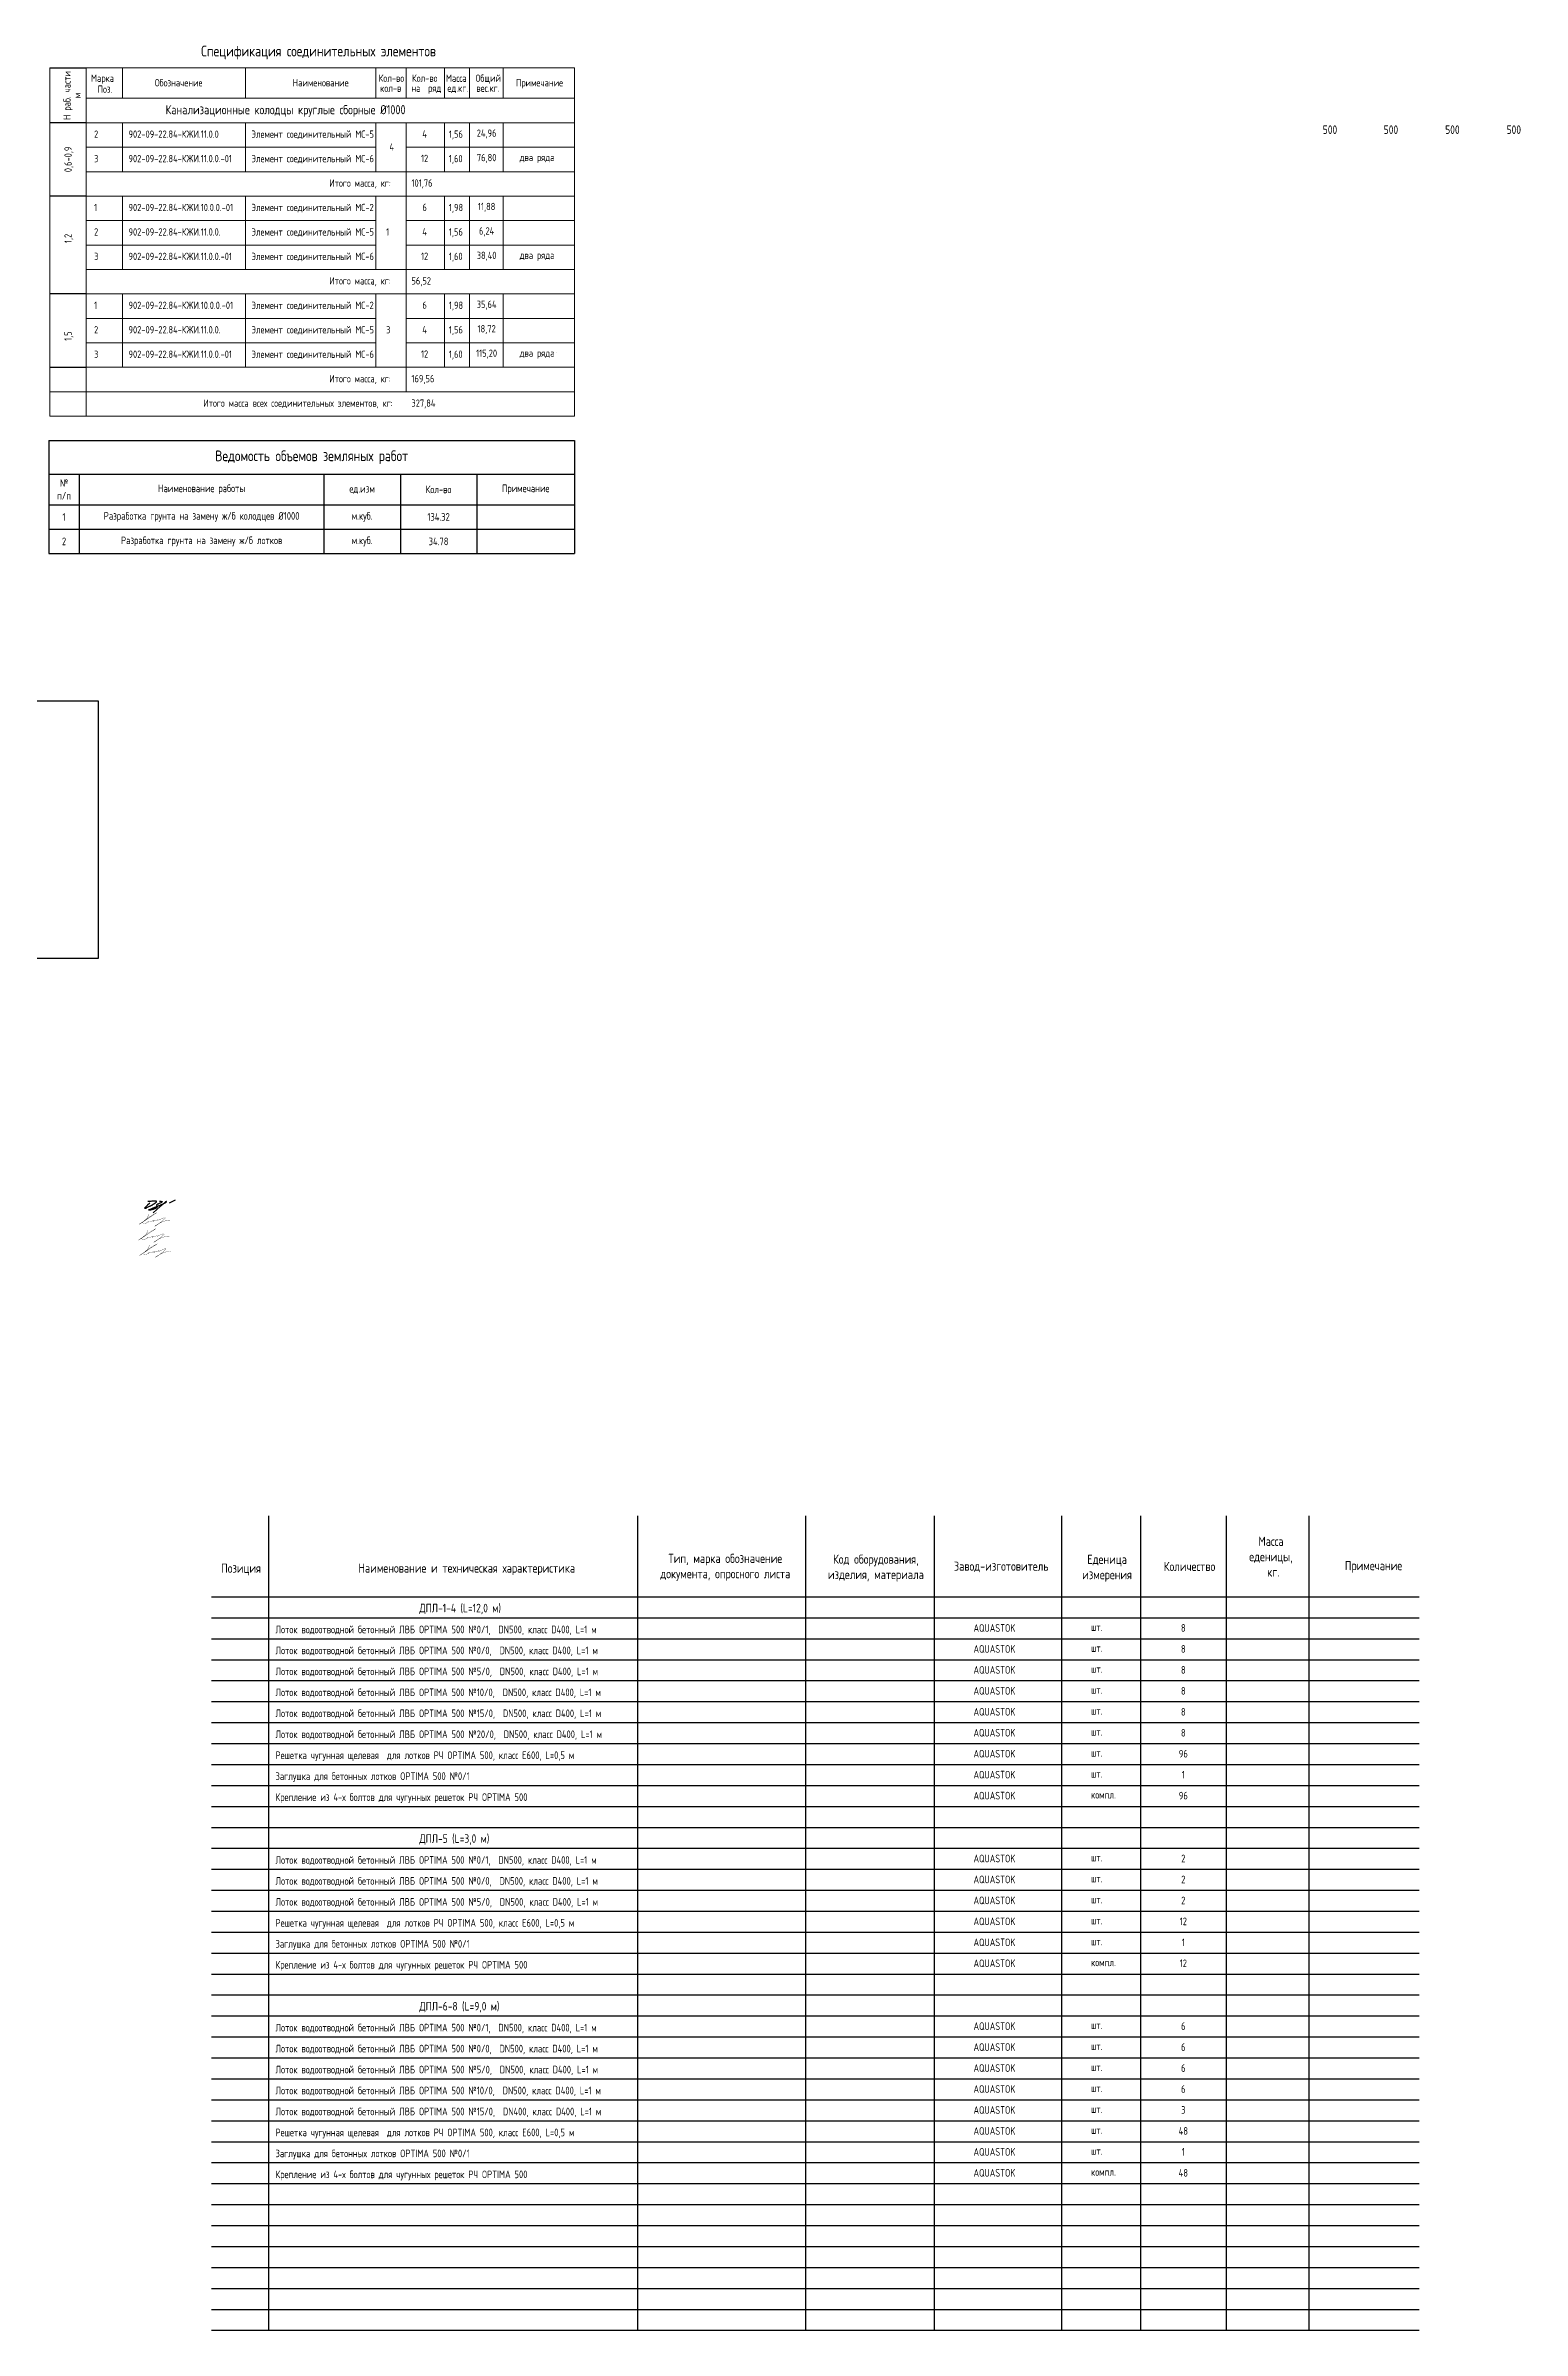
# Model space of a CAD drawing. Header units: millimetres. Extents: x 23457745 to 25202521, y 22218467 to 22861220.
# Drawn here: x 24424168 to 24472467, y 22747383 to 22822121 of the extents above; entities that cross this region are included whole.
import ezdxf
from ezdxf.enums import TextEntityAlignment as Align

# ---------------------------------------------------------------- set-up
doc = ezdxf.new("R2010")
doc.units = ezdxf.units.MM
for name, color, linetype, lineweight in [('Вода', 130, 'Continuous', 30), ('подпись', 7, 'Continuous', 25), ('проф-всп', 250, 'Continuous', 18), ('Труба профиль', 7, 'Continuous', 50)]:
    doc.layers.add(name, color=color, linetype=linetype, lineweight=lineweight)
doc.styles.add('GOST 2.304', font='GOST_type.ttf')
picture_1 = doc.add_image_def('image3.png', size_in_pixel=(812, 478))

# ---------------------------------------------------------------- blocks, each defined once
blk = doc.blocks.new('*T82')
at = {"color": 0, "linetype": 'ByBlock', "lineweight": -2, "transparency": 16777216}
for p, q in [((0, 0), (17200, 0)), ((0, 0), (0, -3701)), ((17200, 0), (17200, -3701)), ((0, -1100), (17200, -1100)), ((1000, -1100), (1000, -3701)), ((9000, -1100), (9000, -3701)), ((11500, -1100), (11500, -3701)), ((14000, -1100), (14000, -3701)), ((0, -2101), (17200, -2101)), ((0, -2901), (17200, -2901)), ((0, -3701), (17200, -3701))]:
    blk.add_line(p, q, dxfattribs=at)
at = {"color": 0, "transparency": 16777216, "attachment_point": 5, "style": 'GOST 2.304'}
for s, insert, char_height, width in [('Ведомость объемов земляных работ', (8600, -550), 350, 16900), ('№ п/п', (500, -1600), 250, 700), ('Наименование работы', (5000, -1600), 250, 7700), ('ед.изм', (10250, -1600), 250, 2200), ('Кол-во', (12750, -1600), 250, 2200), ('Примечание', (15600, -1600), 250, 2900), ('1', (500, -2501), 250, 700), ('Разработка грунта на замену ж/б колодцев %%C1000 ', (5000, -2501), 250, 7700), ('м.куб.', (10250, -2501), 250, 2200), ('134.32', (12750, -2501), 250, 2200), ('2', (500, -3301), 250, 700), ('Разработка грунта на замену ж/б лотков ', (5000, -3301), 250, 7700), ('м.куб.', (10250, -3301), 250, 2200), ('34.78', (12750, -3301), 250, 2200)]:
    blk.add_mtext(s, dxfattribs=dict(at, insert=insert, char_height=char_height, width=width))
blk = doc.blocks.new('Косов')
at = {"layer": 'подпись', "color": 5, "lineweight": 30, "const_width": 0.0751}
blk.add_lwpolyline([(0, 0), (-0.07, -0.19), (-0.14, -0.36), (-0.2, -0.51), (-0.26, -0.65), (-0.31, -0.77), (-0.36, -0.87), (-0.41, -0.97), (-0.46, -1.07), (-0.51, -1.16), (-0.56, -1.26), (-0.62, -1.35), (-0.69, -1.44), (-0.76, -1.54), (-0.85, -1.64), (-0.96, -1.74), (-1.09, -1.84), (-1.23, -1.95), (-1.39, -2.06), (-1.57, -2.18), (-1.75, -2.3), (-1.94, -2.42), (-2.13, -2.54), (-2.32, -2.66), (-2.5, -2.78), (-2.67, -2.89), (-2.82, -2.99), (-2.91, -3.07), (-2.94, -3.1), (-2.89, -3.08), (-2.73, -2.99), (-2.46, -2.82), (-2.05, -2.56), (-1.49, -2.2), (-0.83, -1.77), (-0.12, -1.3), (0.58, -0.83), (1.23, -0.4), (1.76, -0.03), (2.13, 0.23), (2.28, 0.36), (2.17, 0.32), (1.85, 0.15), (1.36, -0.14), (0.77, -0.5), (0.14, -0.91), (-0.49, -1.33), (-1.05, -1.73), (-1.5, -2.08), (-1.78, -2.36), (-1.91, -2.57), (-1.92, -2.71), (-1.83, -2.8), (-1.67, -2.85), (-1.46, -2.86), (-1.24, -2.84), (-1.02, -2.81), (-0.84, -2.77), (-0.68, -2.72), (-0.56, -2.67), (-0.46, -2.61), (-0.38, -2.56), (-0.33, -2.5), (-0.29, -2.46), (-0.26, -2.42), (-0.24, -2.38), (-0.23, -2.36), (-0.23, -2.35), (-0.23, -2.34), (-0.24, -2.34), (-0.24, -2.35), (-0.24, -2.36), (-0.25, -2.39), (-0.24, -2.42), (-0.24, -2.46), (-0.23, -2.49), (-0.22, -2.53), (-0.21, -2.56), (-0.2, -2.58), (-0.2, -2.59), (-0.2, -2.59), (-0.2, -2.57), (-0.21, -2.53), (-0.23, -2.49), (-0.24, -2.45), (-0.26, -2.4), (-0.27, -2.36), (-0.29, -2.33), (-0.29, -2.31), (-0.3, -2.31), (-0.29, -2.32), (-0.27, -2.34), (-0.23, -2.36), (-0.17, -2.38), (-0.08, -2.39), (0.03, -2.39), (0.18, -2.36), (0.37, -2.32), (0.58, -2.25), (0.8, -2.18), (1.01, -2.1), (1.21, -2.03), (1.38, -1.97), (1.51, -1.93), (1.58, -1.91), (1.58, -1.93), (1.53, -1.97), (1.45, -2.03), (1.36, -2.09), (1.27, -2.16), (1.21, -2.21), (1.18, -2.25), (1.23, -2.25), (1.34, -2.22), (1.52, -2.17), (1.74, -2.09), (1.98, -2.01), (2.23, -1.93), (2.45, -1.85), (2.64, -1.79), (2.77, -1.76), (2.83, -1.77), (2.83, -1.8), (2.8, -1.84), (2.75, -1.89), (2.71, -1.93), (2.7, -1.96), (2.73, -1.96), (2.83, -1.93), (3.02, -1.85), (3.27, -1.74), (3.56, -1.61), (3.88, -1.47), (4.2, -1.34), (4.49, -1.22), (4.73, -1.14), (4.9, -1.11), (4.99, -1.13), (4.99, -1.2), (4.93, -1.31), (4.8, -1.46), (4.63, -1.64), (4.41, -1.84), (4.17, -2.05), (3.92, -2.27), (3.65, -2.48), (3.39, -2.69), (3.13, -2.89), (2.88, -3.07), (2.64, -3.24), (2.43, -3.39), (2.23, -3.52), (2.07, -3.62), (1.94, -3.7), (1.84, -3.75), (1.79, -3.76), (1.79, -3.74), (1.85, -3.69), (1.97, -3.6), (2.16, -3.47), (2.42, -3.31), (2.75, -3.1), (3.16, -2.87), (3.62, -2.63), (4.14, -2.4), (4.7, -2.19), (5.28, -2.03), (5.89, -1.92), (6.5, -1.88)], dxfattribs=at)
blk = doc.blocks.new('Драничников')
at = {"layer": 'подпись', "color": 5, "lineweight": 30}
for points in [[(1.86, 1.95), (0.94, 1.14), (0.35, 0.58), (0.02, 0.22), (-0.09, 0.03), (-0.03, -0.03), (0.15, 0.02), (0.41, 0.12), (0.7, 0.26), (0.97, 0.39), (1.23, 0.51), (1.47, 0.63), (1.69, 0.74), (1.89, 0.84), (2.08, 0.94), (2.27, 1.04), (2.44, 1.13), (2.6, 1.22), (2.76, 1.31), (2.9, 1.39), (3.04, 1.48), (3.17, 1.56), (3.3, 1.64), (3.42, 1.71), (3.53, 1.78), (3.63, 1.86), (3.73, 1.92), (3.82, 1.99), (3.9, 2.05), (3.98, 2.11), (4.04, 2.17), (4.1, 2.22), (4.15, 2.26), (4.18, 2.3), (4.21, 2.34), (4.23, 2.37), (4.24, 2.4), (4.25, 2.42), (4.25, 2.45), (4.26, 2.47), (4.26, 2.49), (4.26, 2.51), (4.26, 2.53), (4.25, 2.55), (4.25, 2.56), (4.24, 2.58), (4.23, 2.59), (4.22, 2.6), (4.2, 2.61), (4.18, 2.62), (4.14, 2.62), (4.1, 2.63), (4.05, 2.63), (3.99, 2.63), (3.91, 2.63), (3.82, 2.63), (3.7, 2.63), (3.57, 2.63), (3.4, 2.63), (3.19, 2.63), (2.92, 2.61), (2.59, 2.59), (2.18, 2.56), (1.68, 2.52), (1.07, 2.47)], [(5.3, 2.57), (5.53, 2.57), (5.71, 2.57), (5.85, 2.57), (5.97, 2.56), (6.05, 2.56), (6.12, 2.56), (6.17, 2.55), (6.2, 2.55), (6.23, 2.54), (6.25, 2.53), (6.26, 2.52), (6.27, 2.5), (6.28, 2.49), (6.28, 2.47), (6.28, 2.45), (6.28, 2.44), (6.28, 2.41), (6.28, 2.39), (6.26, 2.36), (6.24, 2.33), (6.2, 2.29), (6.13, 2.24), (6.04, 2.18), (5.92, 2.12), (5.77, 2.04), (5.6, 1.95), (5.4, 1.85), (5.2, 1.75), (5.01, 1.66), (4.82, 1.56), (4.65, 1.47), (4.5, 1.4), (4.39, 1.33), (4.31, 1.28), (4.26, 1.24), (4.23, 1.2), (4.22, 1.17), (4.23, 1.15), (4.24, 1.13), (4.26, 1.11), (4.29, 1.1), (4.31, 1.08), (4.34, 1.06), (4.36, 1.04), (4.39, 1.02), (4.41, 1), (4.44, 0.97), (4.46, 0.94), (4.49, 0.9), (4.51, 0.86), (4.52, 0.81), (4.53, 0.76), (4.54, 0.71), (4.54, 0.66), (4.53, 0.6), (4.51, 0.54), (4.48, 0.48), (4.45, 0.41), (4.4, 0.35), (4.34, 0.29), (4.26, 0.22), (4.18, 0.15), (4.08, 0.09), (3.97, 0.03), (3.85, -0.04), (3.72, -0.1), (3.57, -0.16), (3.42, -0.22), (3.27, -0.28), (3.11, -0.33), (2.96, -0.38), (2.81, -0.43), (2.66, -0.47), (2.52, -0.51), (2.39, -0.54), (2.26, -0.58), (2.15, -0.6), (2.04, -0.63), (1.94, -0.65), (1.85, -0.66), (1.77, -0.68), (1.69, -0.69), (1.63, -0.69), (1.58, -0.7), (1.53, -0.7), (1.49, -0.69), (1.46, -0.69), (1.43, -0.68), (1.41, -0.67), (1.39, -0.67), (1.38, -0.65), (1.38, -0.64), (1.38, -0.63), (1.38, -0.61), (1.39, -0.59), (1.41, -0.57), (1.42, -0.55), (1.45, -0.53), (1.49, -0.5), (1.55, -0.47), (1.63, -0.43), (1.73, -0.38), (1.87, -0.32), (2.05, -0.24), (2.26, -0.16), (2.51, -0.06), (2.79, 0.05), (3.08, 0.16), (3.38, 0.28), (3.68, 0.39), (3.98, 0.51), (4.26, 0.62), (4.53, 0.72), (4.77, 0.82), (4.99, 0.91), (5.2, 1), (5.39, 1.08), (5.57, 1.16), (5.74, 1.24), (5.9, 1.31), (6.06, 1.38), (6.2, 1.44), (6.35, 1.51), (6.48, 1.57), (6.61, 1.63), (6.74, 1.7), (6.86, 1.75), (6.97, 1.81), (7.08, 1.87), (7.19, 1.93), (7.28, 1.98), (7.38, 2.04), (7.46, 2.09), (7.54, 2.14), (7.62, 2.18), (7.68, 2.23), (7.74, 2.27), (7.79, 2.3), (7.83, 2.33), (7.86, 2.36), (7.88, 2.39), (7.89, 2.41), (7.9, 2.43), (7.89, 2.44), (7.88, 2.46), (7.86, 2.46), (7.83, 2.46), (7.79, 2.46), (7.75, 2.45), (7.7, 2.43), (7.64, 2.41), (7.57, 2.37), (7.5, 2.32), (7.37, 2.21), (7.15, 2.02), (6.78, 1.7), (6.24, 1.21), (5.46, 0.51), (4.41, -0.44), (3.03, -1.67)], [(8.98, 1.97), (11.17, 3.08)]]:
    blk.add_lwpolyline(points, dxfattribs=at)

msp = doc.modelspace()

# ---------------------------------------------------------------- linework, layer by layer
for p, q in [((24424305.109, 22821399.329), (24425493.774, 22821399.329)), ((24425493.774, 22819599.329), (24424305.109, 22819599.329)), ((24425493.774, 22819599.329), (24424305.109, 22819599.329)), ((24425493.774, 22817199.329), (24424305.109, 22817199.329)), ((24425493.774, 22813999.329), (24424305.109, 22813999.329)), ((24424305.109, 22811599.329), (24425493.774, 22811599.329))]:
    msp.add_line(p, q)
at = {"lineweight": 30, "ltscale": 2}
for p, q in [((24431452.781, 22774032.657), (24431452.781, 22747383.103)), ((24443527.826, 22774032.657), (24443527.826, 22747383.103)), ((24449024.865, 22774032.657), (24449024.865, 22747383.103)), ((24453225.203, 22774032.657), (24453225.203, 22747383.103)), ((24457391.513, 22774032.657), (24457391.513, 22747383.103)), ((24459977.579, 22774032.657), (24459977.579, 22747383.103)), ((24462780.303, 22774032.657), (24462780.303, 22747383.103)), ((24465495.61, 22747383.103), (24465495.61, 22774032.657)), ((24429591.831, 22771378.103), (24469091.831, 22771378.103)), ((24429591.831, 22747383.103), (24469091.831, 22747383.103))]:
    msp.add_line(p, q, dxfattribs=at)
at = {"ltscale": 2}
for p, q in [((24429591.831, 22771378.103), (24469091.831, 22771378.103)), ((24429591.831, 22770692.532), (24469091.831, 22770692.532)), ((24429591.831, 22770006.961), (24469091.831, 22770006.961)), ((24429591.831, 22769321.389), (24469091.831, 22769321.389)), ((24429591.831, 22768635.818), (24469091.831, 22768635.818)), ((24429591.831, 22768635.818), (24469091.831, 22768635.818)), ((24429591.831, 22767950.246), (24469091.831, 22767950.246)), ((24429591.831, 22767950.246), (24469091.831, 22767950.246)), ((24429591.831, 22767264.675), (24469091.831, 22767264.675)), ((24429591.831, 22766579.103), (24469091.831, 22766579.103)), ((24429591.831, 22765893.532), (24469091.831, 22765893.532)), ((24429591.831, 22765207.961), (24469091.831, 22765207.961)), ((24429591.831, 22764522.389), (24469091.831, 22764522.389)), ((24429591.831, 22763836.818), (24467345.938, 22763836.818)), ((24429591.831, 22763836.818), (24469091.831, 22763836.818)), ((24429591.831, 22763151.246), (24467345.938, 22763151.246)), ((24429591.831, 22763151.246), (24469091.831, 22763151.246)), ((24429591.831, 22762465.675), (24469091.831, 22762465.675)), ((24429591.831, 22761780.103), (24469091.831, 22761780.103)), ((24429591.831, 22761094.532), (24469091.831, 22761094.532)), ((24429591.831, 22760408.961), (24469091.831, 22760408.961)), ((24429591.831, 22759723.389), (24469091.831, 22759723.389)), ((24429591.831, 22759037.818), (24469091.831, 22759037.818)), ((24429591.831, 22758352.246), (24469091.831, 22758352.246)), ((24429591.831, 22757666.675), (24469091.831, 22757666.675)), ((24429591.831, 22756981.103), (24469091.831, 22756981.103)), ((24429591.831, 22756295.532), (24469091.831, 22756295.532)), ((24429591.831, 22755609.961), (24469091.831, 22755609.961)), ((24429591.831, 22754924.389), (24469091.831, 22754924.389)), ((24429591.831, 22754238.818), (24469091.831, 22754238.818)), ((24429591.831, 22753553.246), (24469091.831, 22753553.246)), ((24429591.831, 22752867.675), (24469091.831, 22752867.675)), ((24429591.831, 22752182.103), (24469091.831, 22752182.103)), ((24429591.831, 22751496.532), (24469091.831, 22751496.532)), ((24429591.831, 22750810.961), (24469091.831, 22750810.961)), ((24429591.831, 22750125.389), (24469091.831, 22750125.389)), ((24429591.831, 22749439.818), (24469091.831, 22749439.818)), ((24429591.831, 22748754.246), (24469091.831, 22748754.246)), ((24429591.831, 22748068.675), (24469091.831, 22748068.675))]:
    msp.add_line(p, q, dxfattribs=at)
at = {"layer": 'Вода', "color": 7, "linetype": 'Continuous', "lineweight": 0, "ltscale": 0.5}
for p, q in [((24424305.109, 22809999.329), (24424305.109, 22821399.329)), ((24425493.774, 22809999.329), (24425493.774, 22821399.329)), ((24425493.774, 22821399.329), (24441468.155, 22821399.329)), ((24426682.438, 22821399.329), (24426682.438, 22820399.329)), ((24429270.699, 22821399.329), (24430770.699, 22821399.329)), ((24430700.417, 22821399.329), (24430700.417, 22820399.329)), ((24430770.699, 22821399.329), (24435770.699, 22821399.329)), ((24434971.471, 22821399.329), (24434971.471, 22820399.329)), ((24435962.117, 22821399.329), (24435962.117, 22820399.329)), ((24437214.933, 22821399.329), (24437214.933, 22820399.329)), ((24438033.075, 22821399.329), (24438033.075, 22820399.329)), ((24439132.75, 22821399.329), (24439132.75, 22820399.329)), ((24441468.155, 22821399.329), (24441468.155, 22809999.329)), ((24425493.774, 22820399.329), (24441468.155, 22820399.329)), ((24425493.774, 22820399.329), (24441468.155, 22820399.329)), ((24425493.774, 22819599.329), (24441468.155, 22819599.329)), ((24426682.438, 22819599.329), (24426682.438, 22817999.329)), ((24430700.417, 22819599.329), (24430700.417, 22817999.329)), ((24434971.471, 22819599.329), (24434971.471, 22817999.329)), ((24435962.117, 22819599.329), (24435962.117, 22817999.329)), ((24437214.933, 22819599.329), (24437214.933, 22817999.329)), ((24438033.075, 22819599.329), (24438033.075, 22817999.329)), ((24439132.75, 22819599.329), (24439132.75, 22817999.329)), ((24425493.774, 22818799.329), (24434971.471, 22818799.329)), ((24435962.117, 22818799.329), (24441468.155, 22818799.329)), ((24425493.774, 22817999.329), (24441468.155, 22817999.329)), ((24435962.117, 22817999.329), (24435962.117, 22817199.329)), ((24425493.774, 22817199.329), (24441468.155, 22817199.329)), ((24426682.438, 22817199.329), (24426682.438, 22814799.329)), ((24430700.417, 22817199.329), (24430700.417, 22814799.329)), ((24434971.471, 22817199.329), (24434971.471, 22814799.329)), ((24435962.117, 22817199.329), (24435962.117, 22813999.329)), ((24437214.933, 22817199.329), (24437214.933, 22814799.329)), ((24438033.075, 22817199.329), (24438033.075, 22814799.329)), ((24439132.75, 22817199.329), (24439132.75, 22814799.329)), ((24425493.774, 22816399.329), (24434971.471, 22816399.329)), ((24435962.117, 22816399.329), (24441468.155, 22816399.329)), ((24425493.774, 22815599.329), (24434971.471, 22815599.329)), ((24435962.117, 22815599.329), (24441468.155, 22815599.329)), ((24425493.774, 22814799.329), (24441468.155, 22814799.329)), ((24425493.774, 22813999.329), (24441468.155, 22813999.329)), ((24426682.438, 22813999.329), (24426682.438, 22811599.329)), ((24430700.417, 22813999.329), (24430700.417, 22811599.329)), ((24434971.471, 22813999.329), (24434971.471, 22811599.329)), ((24435962.117, 22813999.329), (24435962.117, 22810799.329)), ((24437214.933, 22813999.329), (24437214.933, 22811599.329)), ((24438033.075, 22813999.329), (24438033.075, 22811599.329)), ((24439132.75, 22813999.329), (24439132.75, 22811599.329)), ((24425493.774, 22813199.329), (24434971.471, 22813199.329)), ((24435962.117, 22813199.329), (24441468.155, 22813199.329)), ((24425493.774, 22812399.329), (24434971.471, 22812399.329)), ((24435962.117, 22812399.329), (24441468.155, 22812399.329)), ((24425493.774, 22811599.329), (24441468.155, 22811599.329)), ((24425493.774, 22811599.329), (24441468.155, 22811599.329)), ((24424305.109, 22810799.329), (24441468.155, 22810799.329)), ((24424305.109, 22809999.329), (24441468.155, 22809999.329))]:
    msp.add_line(p, q, dxfattribs=at)
for centre, start, end in [((24440883.336, 22812084.772), 270, 0), ((24424305.209, 22810799.429), 180, 270), ((24441468.055, 22810799.429), 270, 0)]:
    msp.add_arc(centre, 0.1, start, end, dxfattribs=at)

# ---------------------------------------------------------------- block references
msp.add_blockref('*T82', (24424268.155, 22809206.042))
at = {"color": 1, "xscale": 106.48, "yscale": 106.48, "zscale": 106.48}
for p in [(24427545.722, 22783900.841), (24427517.189, 22783378.182), (24427564.744, 22782883.948)]:
    msp.add_blockref('Косов', p, dxfattribs=at)
at = {"layer": 'подпись', "color": 1, "ltscale": 100, "xscale": 89.60000000000001, "yscale": 89.60000000000001, "zscale": 89.60000000000001}
msp.add_blockref('Драничников', (24427412.886, 22784086.104), dxfattribs=at)

# ---------------------------------------------------------------- texts
at = {"color": 7, "style": 'GOST 2.304'}
for s, height, p in [('ДПЛ-1-4 (L=12,0 м)', 279.99421, (24436392.387, 22770870.526)), ('Лоток водоотводной бетонный ЛВБ OPTIMA 500 №0/1,  DN500, класс D400, L=1 м', 250, (24431684.925, 22770184.954)), ('шт.', 250, (24458360.843, 22770262.933)), ('Лоток водоотводной бетонный ЛВБ OPTIMA 500 №0/0,  DN500, класс D400, L=1 м', 250, (24431684.925, 22769499.383)), ('шт.', 250, (24458360.843, 22769577.362)), ('Лоток водоотводной бетонный ЛВБ OPTIMA 500 №5/0,  DN500, класс D400, L=1 м', 250, (24431684.925, 22768813.812)), ('шт.', 250, (24458360.843, 22768891.79)), ('Лоток водоотводной бетонный ЛВБ OPTIMA 500 №10/0,  DN500, класс D400, L=1 м', 250, (24431684.925, 22768128.24)), ('шт.', 250, (24458360.843, 22768206.219)), ('Лоток водоотводной бетонный ЛВБ OPTIMA 500 №15/0,  DN500, класс D400, L=1 м', 250, (24431684.925, 22767442.669)), ('шт.', 250, (24458360.843, 22767520.647)), ('Лоток водоотводной бетонный ЛВБ OPTIMA 500 №20/0,  DN500, класс D400, L=1 м', 250, (24431684.925, 22766757.097)), ('шт.', 250, (24458360.843, 22766835.076)), ('Решетка чугунная щелевая  для лотков РЧ OPTIMA 500, класс E600, L=0,5 м', 250, (24431684.925, 22766071.526)), ('шт.', 250, (24458360.843, 22766149.504)), ('Заглушка для бетонных лотков OPTIMA 500 №0/1', 250, (24431684.925, 22765385.955)), ('шт.', 250, (24458360.843, 22765463.933)), ('Крепление из 4-х болтов для чугунных решеток РЧ OPTIMA 500', 250, (24431684.925, 22764700.383)), ('компл.', 250, (24458360.843, 22764778.362)), ('ДПЛ-5 (L=3,0 м)', 279.99421, (24436392.387, 22763329.24)), ('Лоток водоотводной бетонный ЛВБ OPTIMA 500 №0/1,  DN500, класс D400, L=1 м', 250, (24431684.925, 22762643.669)), ('шт.', 250, (24458360.843, 22762721.647)), ('Лоток водоотводной бетонный ЛВБ OPTIMA 500 №0/0,  DN500, класс D400, L=1 м', 250, (24431684.925, 22761958.097)), ('шт.', 250, (24458360.843, 22762036.076)), ('Лоток водоотводной бетонный ЛВБ OPTIMA 500 №5/0,  DN500, класс D400, L=1 м', 250, (24431684.925, 22761272.526)), ('шт.', 250, (24458360.843, 22761350.504)), ('Решетка чугунная щелевая  для лотков РЧ OPTIMA 500, класс E600, L=0,5 м', 250, (24431684.925, 22760586.955)), ('шт.', 250, (24458360.843, 22760664.933)), ('Заглушка для бетонных лотков OPTIMA 500 №0/1', 250, (24431684.925, 22759901.383)), ('шт.', 250, (24458360.843, 22759979.362)), ('Крепление из 4-х болтов для чугунных решеток РЧ OPTIMA 500', 250, (24431684.925, 22759215.812)), ('компл.', 250, (24458360.843, 22759293.79)), ('ДПЛ-6-8 (L=9,0 м)', 279.99421, (24436392.387, 22757844.669)), ('Лоток водоотводной бетонный ЛВБ OPTIMA 500 №0/1,  DN500, класс D400, L=1 м', 250, (24431684.925, 22757159.097)), ('шт.', 250, (24458360.843, 22757237.076)), ('Лоток водоотводной бетонный ЛВБ OPTIMA 500 №0/0,  DN500, класс D400, L=1 м', 250, (24431684.925, 22756473.526)), ('шт.', 250, (24458360.843, 22756551.505)), ('Лоток водоотводной бетонный ЛВБ OPTIMA 500 №5/0,  DN500, класс D400, L=1 м', 250, (24431684.925, 22755787.955)), ('шт.', 250, (24458360.843, 22755865.933)), ('Лоток водоотводной бетонный ЛВБ OPTIMA 500 №10/0,  DN500, класс D400, L=1 м', 250, (24431684.925, 22755102.383)), ('Лоток водоотводной бетонный ЛВБ OPTIMA 500 №15/0,  DN400, класс D400, L=1 м', 250, (24431684.925, 22754416.812)), ('шт.', 250, (24458360.843, 22755180.362)), ('шт.', 250, (24458360.843, 22754494.79)), ('Решетка чугунная щелевая  для лотков РЧ OPTIMA 500, класс Е600, L=0,5 м', 250, (24431684.925, 22753731.24)), ('шт.', 250, (24458360.843, 22753809.219)), ('Заглушка для бетонных лотков OPTIMA 500 №0/1', 250, (24431684.925, 22753045.669)), ('шт.', 250, (24458360.843, 22753123.647)), ('Крепление из 4-х болтов для чугунных решеток РЧ OPTIMA 500', 250, (24431684.925, 22752360.097)), ('компл.', 250, (24458360.843, 22752438.076))]:
    msp.add_text(s, height=height, dxfattribs=at).set_placement(p)
for s, p in [('AQUASTOK', (24455201.676, 22770359.035)), ('8', (24461378.904, 22770359.035)), ('AQUASTOK', (24455201.676, 22769673.464)), ('8', (24461378.904, 22769673.464)), ('AQUASTOK', (24455201.676, 22768987.893)), ('8', (24461378.904, 22768987.893)), ('AQUASTOK', (24455201.676, 22768302.321)), ('8', (24461378.904, 22768302.321)), ('AQUASTOK', (24455201.676, 22767616.75)), ('8', (24461378.904, 22767616.75)), ('AQUASTOK', (24455201.676, 22766931.178)), ('8', (24461378.904, 22766931.178)), ('AQUASTOK', (24455201.676, 22766245.607)), ('96', (24461378.904, 22766245.607)), ('AQUASTOK', (24455201.676, 22765560.035)), ('1', (24461378.904, 22765560.035)), ('AQUASTOK', (24455201.676, 22764874.464)), ('96', (24461378.904, 22764874.464)), ('AQUASTOK', (24455201.676, 22762817.75)), ('2', (24461378.904, 22762817.75)), ('AQUASTOK', (24455201.676, 22762132.178)), ('2', (24461378.904, 22762132.178)), ('AQUASTOK', (24455201.676, 22761446.607)), ('2', (24461378.904, 22761446.607)), ('AQUASTOK', (24455201.676, 22760761.035)), ('12', (24461378.904, 22760761.035)), ('AQUASTOK', (24455201.676, 22760075.464)), ('1', (24461378.904, 22760075.464)), ('AQUASTOK', (24455201.676, 22759389.893)), ('12', (24461378.904, 22759389.893)), ('AQUASTOK', (24455201.676, 22757333.178)), ('6', (24461378.904, 22757333.178)), ('AQUASTOK', (24455201.676, 22756647.607)), ('6', (24461378.904, 22756647.607)), ('AQUASTOK', (24455201.676, 22755962.035)), ('6', (24461378.904, 22755962.035)), ('AQUASTOK', (24455201.676, 22755276.464)), ('AQUASTOK', (24455201.676, 22754590.893)), ('3', (24461378.904, 22754590.893)), ('6', (24461378.904, 22755276.464)), ('AQUASTOK', (24455201.676, 22753905.321)), ('48', (24461378.904, 22753905.321)), ('AQUASTOK', (24455201.676, 22753219.75)), ('1', (24461378.904, 22753219.75)), ('AQUASTOK', (24455201.676, 22752534.178)), ('48', (24461378.904, 22752534.178))]:
    msp.add_text(s, height=250, dxfattribs=at).set_placement(p, align=Align.MIDDLE_CENTER)
at = {"color": 0, "attachment_point": 2, "style": 'GOST 2.304'}
for s, insert, char_height, width in [('Масса \\Pеденицы,\\P кг.', (24464245.983, 22773344.601), 300.965, 2854.50693), ('Тип, марка обозначение \\Pдокумента, опросного листа', (24446398.495, 22772785.798), 300.96497, 5505.9244), ('Код оборудования, изделия, материала', (24451323.727, 22772760.123), 300.96497, 3970.04609), ('Еденица измерения', (24458885.956, 22772755.509), 300.96497, 2854.50693), ('Позиция', (24430558.214, 22772464.342), 300.965, 1860.9496), ('Наименование и техническая характеристика ', (24437940.657, 22772469.382), 300.96497, 9313.30242), ('Завод-изготовитель', (24455422.343, 22772531.815), 300.96497, 2854.50693), ('Количество', (24461582.596, 22772523.646), 300.965, 2854.50693), ('Примечание', (24467601.632, 22772549.416), 300.965, 2854.50693)]:
    msp.add_mtext(s, dxfattribs=dict(at, insert=insert, char_height=char_height, width=width))
at = {"layer": 'проф-всп', "ltscale": 100, "style": 'GOST 2.304'}
for s, height, p in [('Спецификация соединительных элементов', 350, (24429253.466, 22821769.711)), ('Марка', 239.4, (24425649.499, 22820937.868)), ('Масса', 239.4, (24437259.101, 22820937.868)), ('Общий', 239.4, (24438230.623, 22820937.868)), ('Поз.', 239.4, (24425865.4, 22820579.198)), ('Обозначение', 239.4, (24427737.914, 22820789.014)), ('Наименование', 239.4, (24432248.685, 22820789.014)), ('Кол-во', 239.4, (24435058.573, 22820937.868)), ('кол-в', 239.4, (24435108.347, 22820610.74)), ('на  ряд', 239.4, (24436129.547, 22820610.74)), ('Кол-во', 239.4, (24436147.809, 22820937.868)), ('ед.кг.', 239.4, (24437308.876, 22820610.74)), ('вес.кг.', 239.4, (24438254.361, 22820610.74)), ('Примечание', 239.4, (24439548.863, 22820789.014)), ('Канализационные колодцы круглые сборные %%C1000', 300, (24428089.957, 22819877.233)), ('2', 239.4, (24425750.687, 22819108.048)), ('902-09-22.84-КЖИ.11.0.0', 239.4, (24426877.407, 22819108.048)), ('Элемент соединительный МС-5', 239.4, (24430899.721, 22819108.048)), ('1,56', 239.4, (24437355.443, 22819108.048)), ('3', 239.4, (24425750.687, 22818308.048)), ('902-09-22.84-КЖИ.11.0.0.-01', 239.4, (24426877.407, 22818308.048)), ('Элемент соединительный МС-6', 239.4, (24430899.721, 22818308.048)), ('4', 239.4, (24435412.256, 22818687.34)), ('1,60', 239.4, (24437355.443, 22818308.048)), ('Итого масса, кг:', 239.4, (24433447.734, 22817508.048)), ('101,76', 239.4, (24436131.701, 22817508.048)), ('1', 239.4, (24425750.687, 22816708.048)), ('902-09-22.84-КЖИ.10.0.0.-01', 239.4, (24426877.407, 22816708.048)), ('Элемент соединительный МС-2', 239.4, (24430899.721, 22816708.048)), ('1,98', 239.4, (24437355.443, 22816708.048)), ('2', 239.4, (24425750.687, 22815908.048)), ('902-09-22.84-КЖИ.11.0.0.', 239.4, (24426877.407, 22815908.048)), ('Элемент соединительный МС-5', 239.4, (24430899.721, 22815908.048)), ('1', 239.4, (24435301.439, 22815908.048)), ('1,56', 239.4, (24437355.443, 22815908.048)), ('3', 239.4, (24425750.687, 22815108.048)), ('902-09-22.84-КЖИ.11.0.0.-01', 239.4, (24426877.407, 22815108.048)), ('Элемент соединительный МС-6', 239.4, (24430899.721, 22815108.048)), ('1,60', 239.4, (24437355.443, 22815108.048)), ('Итого масса, кг:', 239.4, (24433447.734, 22814308.048)), ('56,52', 239.4, (24436131.701, 22814308.048)), ('1', 239.4, (24425750.687, 22813508.048)), ('902-09-22.84-КЖИ.10.0.0.-01', 239.4, (24426877.407, 22813508.048)), ('Элемент соединительный МС-2', 239.4, (24430899.721, 22813508.048)), ('1,98', 239.4, (24437355.443, 22813508.048)), ('2', 239.4, (24425750.687, 22812708.048)), ('902-09-22.84-КЖИ.11.0.0.', 239.4, (24426877.407, 22812708.048)), ('Элемент соединительный МС-5', 239.4, (24430899.721, 22812708.048)), ('3', 239.4, (24435301.439, 22812708.048)), ('1,56', 239.4, (24437355.443, 22812708.048)), ('3', 239.4, (24425750.687, 22811908.048)), ('902-09-22.84-КЖИ.11.0.0.-01', 239.4, (24426877.407, 22811908.048)), ('Элемент соединительный МС-6', 239.4, (24430899.721, 22811908.048)), ('1,60', 239.4, (24437355.443, 22811908.048)), ('Итого масса, кг:', 239.4, (24433447.734, 22811108.048)), ('Итого масса, кг:', 239.4, (24433447.734, 22811108.048)), ('169,56', 239.4, (24436131.701, 22811108.048)), ('Итого масса всех соединительных элементов, кг:', 239.4, (24429326.225, 22810308.048)), ('327,84', 239.4, (24436131.701, 22810308.048))]:
    msp.add_text(s, height=height, dxfattribs=at).set_placement(p)
for s, p in [('H раб. части', (24424983.546, 22819694.912)), ('м', (24425316.406, 22820400.962)), ('0,6-0,9', (24425019.592, 22817982.978)), ('1,2', (24425019.592, 22815663.995)), ('1,5', (24425019.592, 22812463.995))]:
    msp.add_text(s, height=239.4, rotation=90, dxfattribs=at).set_placement(p)
for s, p in [('4', (24436561.764, 22819233.181)), ('24,96', (24438590.766, 22819233.181)), ('12', (24436561.764, 22818433.181)), ('76,80', (24438590.766, 22818433.181)), ('два ряда', (24440239.51, 22818433.181)), ('6', (24436561.764, 22816833.181)), ('11,88', (24438590.766, 22816833.181)), ('4', (24436561.764, 22816033.181)), ('6,24', (24438590.766, 22816033.181)), ('12', (24436561.764, 22815233.181)), ('38,40', (24438590.766, 22815233.181)), ('два ряда', (24440239.51, 22815233.181)), ('6', (24436561.764, 22813633.181)), ('35,64', (24438590.766, 22813633.181)), ('18,72', (24438590.766, 22812833.181)), ('4', (24436561.764, 22812833.181)), ('12', (24436561.764, 22812033.181)), ('115,20', (24438590.766, 22812033.181)), ('два ряда', (24440239.51, 22812033.181))]:
    msp.add_text(s, height=239.4, dxfattribs=at).set_placement(p, align=Align.MIDDLE)

# ---------------------------------------------------------------- pictures from other files: only their frames are drawn
image = msp.add_image(picture_1, insert=(24411557.961, 22792257.981), size_in_units=(14324.777, 8432.566))
image.dxf.flags = 7

# ---------------------------------------------------------------- wipeouts: each hides what was drawn before it
for points in [[(24465929.191, 22819563.664), (24465929.191, 22819182.856), (24466261.378, 22819217.031), (24466437.24, 22819212.149), (24466454.336, 22819549.018)], [(24467922.32, 22819563.664), (24467922.32, 22819182.856), (24468254.508, 22819217.031), (24468430.37, 22819212.149), (24468447.466, 22819549.018)], [(24469933.934, 22819563.664), (24469933.934, 22819182.856), (24470266.121, 22819217.031), (24470441.983, 22819212.149), (24470459.08, 22819549.018)], [(24471942.072, 22819563.664), (24471942.072, 22819182.856), (24472274.26, 22819217.031), (24472450.122, 22819212.149), (24472467.218, 22819549.018)], [(24463215.697, 22809146.562), (24463685.635, 22809135.805), (24463610.299, 22808707.379), (24463251.57, 22808709.172), (24463178.03, 22808856.164)], [(24468339.957, 22809146.562), (24468809.894, 22809135.805), (24468734.558, 22808707.379), (24468375.829, 22808709.172), (24468302.289, 22808856.164)]]:
    msp.add_wipeout(points)

# ---------------------------------------------------------------- next in the draw order: texts
at = {"char_height": 280, "attachment_point": 1, "style": 'GOST 2.304'}
for width, insert in [(280, (24465940.14, 22819513.845)), (179.81812, (24467933.27, 22819513.845)), (179.81812, (24469944.883, 22819513.845)), (179.81812, (24471953.021, 22819513.845))]:
    msp.add_mtext_dynamic_manual_height_columns('500', width=width, gutter_width=12.5, heights=[0], dxfattribs=dict(at, insert=insert))

# ---------------------------------------------------------------- next in the draw order: wipeouts: each hides what was drawn before it
msp.add_wipeout([(24419423.492, 22799335.345), (24424970.622, 22799325.819), (24424741.483, 22798896.438), (24419423.492, 22798925.067)]).dxf.layer = 'Труба профиль'

doc.saveas('drawing.dxf')
